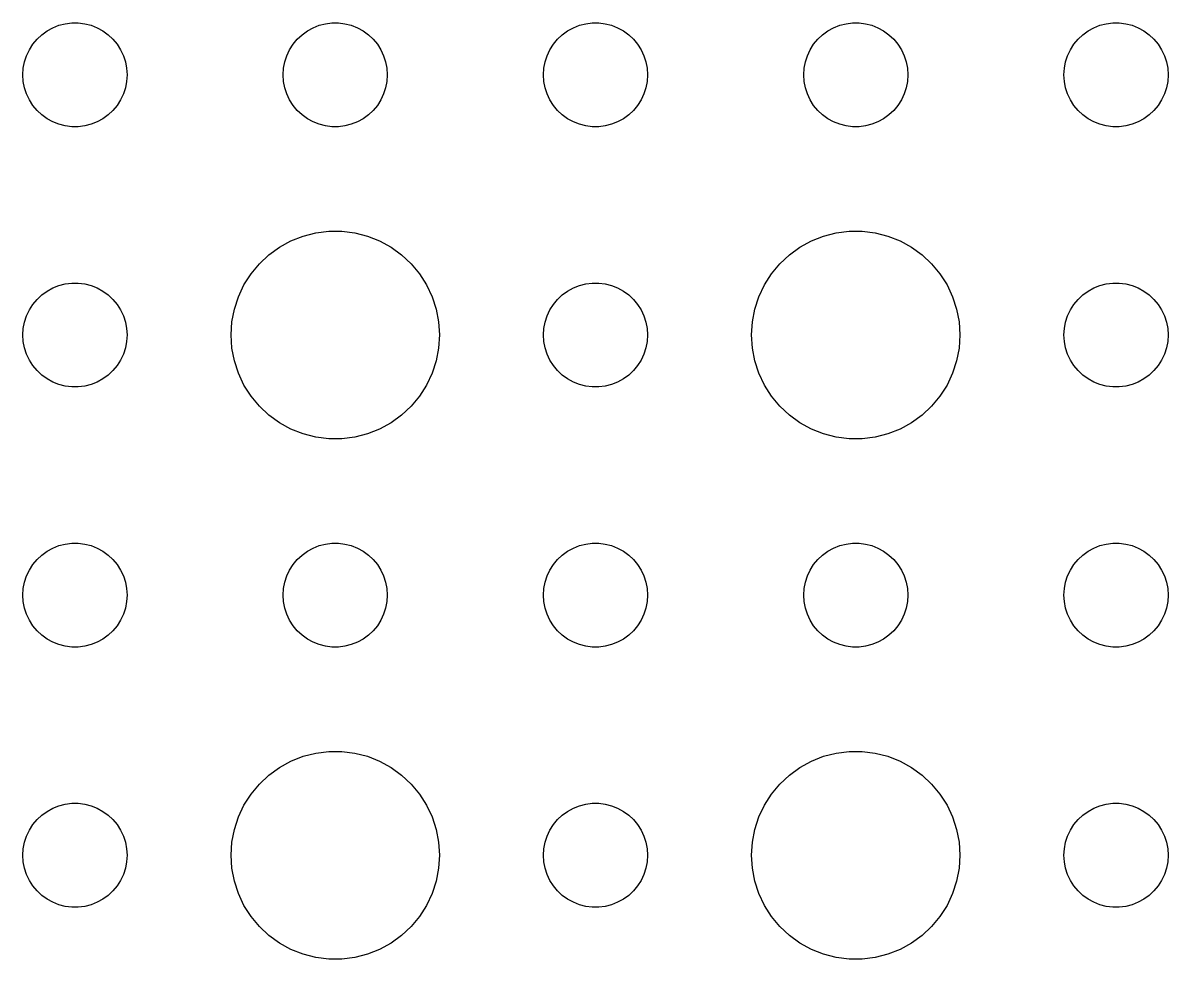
# Model space of a CAD drawing. Header units: metres. Extents: x -134 to 134, y 62 to 166.
# Drawn here: x -1.5 to 31.5, y 111.01 to 138 of the extents above; entities that cross this region are included whole.
import ezdxf

# ---------------------------------------------------------------- set-up
doc = ezdxf.new("R2010")
doc.units = ezdxf.units.M

msp = doc.modelspace()

# ---------------------------------------------------------------- linework, layer by layer
for p, q in [((-0.46352, 137.927), (-0.28107, 137.973)), ((-0.28107, 137.973), (-0.09418, 137.997)), ((-0.09418, 137.997), (0.09418, 137.997)), ((0.09418, 137.997), (0.28107, 137.973)), ((0.28107, 137.973), (0.46352, 137.927)), ((7.03647, 137.927), (7.21892, 137.973)), ((7.21892, 137.973), (7.40581, 137.997)), ((7.40581, 137.997), (7.59418, 137.997)), ((7.59418, 137.997), (7.78107, 137.973)), ((7.78107, 137.973), (7.96352, 137.927)), ((14.5365, 137.927), (14.7189, 137.973)), ((14.7189, 137.973), (14.9058, 137.997)), ((14.9058, 137.997), (15.0942, 137.997)), ((15.0942, 137.997), (15.2811, 137.973)), ((15.2811, 137.973), (15.4635, 137.927)), ((22.0365, 137.927), (22.2189, 137.973)), ((22.2189, 137.973), (22.4058, 137.997)), ((22.4058, 137.997), (22.5942, 137.997)), ((22.5942, 137.997), (22.7811, 137.973)), ((22.7811, 137.973), (22.9635, 137.927)), ((29.5365, 137.927), (29.7189, 137.973)), ((29.7189, 137.973), (29.9058, 137.997)), ((29.9058, 137.997), (30.0942, 137.997)), ((30.0942, 137.997), (30.2811, 137.973)), ((30.2811, 137.973), (30.4635, 137.927)), ((-1.09344, 137.527), (-0.95613, 137.656)), ((-0.95613, 137.656), (-0.80373, 137.766)), ((-0.80373, 137.766), (-0.63866, 137.857)), ((-0.63866, 137.857), (-0.46352, 137.927)), ((0.46352, 137.927), (0.63866, 137.857)), ((0.63866, 137.857), (0.80373, 137.766)), ((0.80373, 137.766), (0.95613, 137.656)), ((0.95613, 137.656), (1.09344, 137.527)), ((6.40654, 137.527), (6.54385, 137.656)), ((6.54385, 137.656), (6.69626, 137.766)), ((6.69626, 137.766), (6.86133, 137.857)), ((6.86133, 137.857), (7.03647, 137.927)), ((7.96352, 137.927), (8.13866, 137.857)), ((8.13866, 137.857), (8.30373, 137.766)), ((8.30373, 137.766), (8.45613, 137.656)), ((8.45613, 137.656), (8.59344, 137.527)), ((13.9065, 137.527), (14.0439, 137.656)), ((14.0439, 137.656), (14.1963, 137.766)), ((14.1963, 137.766), (14.3613, 137.857)), ((14.3613, 137.857), (14.5365, 137.927)), ((15.4635, 137.927), (15.6387, 137.857)), ((15.6387, 137.857), (15.8037, 137.766)), ((15.8037, 137.766), (15.9561, 137.656)), ((15.9561, 137.656), (16.0934, 137.527)), ((21.4065, 137.527), (21.5439, 137.656)), ((21.5439, 137.656), (21.6963, 137.766)), ((21.6963, 137.766), (21.8613, 137.857)), ((21.8613, 137.857), (22.0365, 137.927)), ((22.9635, 137.927), (23.1387, 137.857)), ((23.1387, 137.857), (23.3037, 137.766)), ((23.3037, 137.766), (23.4561, 137.656)), ((23.4561, 137.656), (23.5934, 137.527)), ((28.9065, 137.527), (29.0439, 137.656)), ((29.0439, 137.656), (29.1963, 137.766)), ((29.1963, 137.766), (29.3613, 137.857)), ((29.3613, 137.857), (29.5365, 137.927)), ((30.4635, 137.927), (30.6387, 137.857)), ((30.6387, 137.857), (30.8037, 137.766)), ((30.8037, 137.766), (30.9561, 137.656)), ((30.9561, 137.656), (31.0934, 137.527)), ((-1.31445, 137.223), (-1.21352, 137.382)), ((-1.21352, 137.382), (-1.09344, 137.527)), ((1.09344, 137.527), (1.21352, 137.382)), ((1.21352, 137.382), (1.31445, 137.223)), ((6.18553, 137.223), (6.28647, 137.382)), ((6.28647, 137.382), (6.40654, 137.527)), ((8.59344, 137.527), (8.71352, 137.382)), ((8.71352, 137.382), (8.81445, 137.223)), ((13.6855, 137.223), (13.7865, 137.382)), ((13.7865, 137.382), (13.9065, 137.527)), ((16.0934, 137.527), (16.2135, 137.382)), ((16.2135, 137.382), (16.3145, 137.223)), ((21.1855, 137.223), (21.2865, 137.382)), ((21.2865, 137.382), (21.4065, 137.527)), ((23.5934, 137.527), (23.7135, 137.382)), ((23.7135, 137.382), (23.8145, 137.223)), ((28.6855, 137.223), (28.7865, 137.382)), ((28.7865, 137.382), (28.9065, 137.527)), ((31.0934, 137.527), (31.2135, 137.382)), ((31.2135, 137.382), (31.3145, 137.223)), ((-1.45287, 136.873), (-1.39465, 137.052)), ((-1.39465, 137.052), (-1.31445, 137.223)), ((1.31445, 137.223), (1.39465, 137.052)), ((1.39465, 137.052), (1.45287, 136.873)), ((6.04712, 136.873), (6.10533, 137.052)), ((6.10533, 137.052), (6.18553, 137.223)), ((8.81445, 137.223), (8.89465, 137.052)), ((8.89465, 137.052), (8.95287, 136.873)), ((13.5471, 136.873), (13.6053, 137.052)), ((13.6053, 137.052), (13.6855, 137.223)), ((16.3145, 137.223), (16.3947, 137.052)), ((16.3947, 137.052), (16.4529, 136.873)), ((21.0471, 136.873), (21.1053, 137.052)), ((21.1053, 137.052), (21.1855, 137.223)), ((23.8145, 137.223), (23.8947, 137.052)), ((23.8947, 137.052), (23.9529, 136.873)), ((28.5471, 136.873), (28.6053, 137.052)), ((28.6053, 137.052), (28.6855, 137.223)), ((31.3145, 137.223), (31.3947, 137.052)), ((31.3947, 137.052), (31.4529, 136.873)), ((-1.5, 136.5), (-1.48816, 136.688)), ((-1.48816, 136.688), (-1.45287, 136.873)), ((1.45287, 136.873), (1.48816, 136.688)), ((1.48816, 136.688), (1.5, 136.5)), ((6, 136.5), (6.01183, 136.688)), ((6.01183, 136.688), (6.04712, 136.873)), ((8.95287, 136.873), (8.98816, 136.688)), ((8.98816, 136.688), (9, 136.5)), ((13.5, 136.5), (13.5118, 136.688)), ((13.5118, 136.688), (13.5471, 136.873)), ((16.4529, 136.873), (16.4882, 136.688)), ((16.4882, 136.688), (16.5, 136.5)), ((21, 136.5), (21.0118, 136.688)), ((21.0118, 136.688), (21.0471, 136.873)), ((23.9529, 136.873), (23.9882, 136.688)), ((23.9882, 136.688), (24, 136.5)), ((28.5, 136.5), (28.5118, 136.688)), ((28.5118, 136.688), (28.5471, 136.873)), ((31.4529, 136.873), (31.4882, 136.688)), ((31.4882, 136.688), (31.5, 136.5)), ((-1.48816, 136.312), (-1.5, 136.5)), ((-1.45287, 136.127), (-1.48816, 136.312)), ((1.48816, 136.312), (1.45287, 136.127)), ((1.5, 136.5), (1.48816, 136.312)), ((6.01183, 136.312), (6, 136.5)), ((6.04712, 136.127), (6.01183, 136.312)), ((8.98816, 136.312), (8.95287, 136.127)), ((9, 136.5), (8.98816, 136.312)), ((13.5118, 136.312), (13.5, 136.5)), ((13.5471, 136.127), (13.5118, 136.312)), ((16.4882, 136.312), (16.4529, 136.127)), ((16.5, 136.5), (16.4882, 136.312)), ((21.0118, 136.312), (21, 136.5)), ((21.0471, 136.127), (21.0118, 136.312)), ((23.9882, 136.312), (23.9529, 136.127)), ((24, 136.5), (23.9882, 136.312)), ((28.5118, 136.312), (28.5, 136.5)), ((28.5471, 136.127), (28.5118, 136.312)), ((31.4882, 136.312), (31.4529, 136.127)), ((31.5, 136.5), (31.4882, 136.312)), ((-1.39465, 135.948), (-1.45287, 136.127)), ((1.45287, 136.127), (1.39465, 135.948)), ((6.10533, 135.948), (6.04712, 136.127)), ((8.95287, 136.127), (8.89465, 135.948)), ((13.6053, 135.948), (13.5471, 136.127)), ((16.4529, 136.127), (16.3947, 135.948)), ((21.1053, 135.948), (21.0471, 136.127)), ((23.9529, 136.127), (23.8947, 135.948)), ((28.6053, 135.948), (28.5471, 136.127)), ((31.4529, 136.127), (31.3947, 135.948)), ((-1.31445, 135.777), (-1.39465, 135.948)), ((-1.21352, 135.618), (-1.31445, 135.777)), ((1.31445, 135.777), (1.21352, 135.618)), ((1.39465, 135.948), (1.31445, 135.777)), ((6.18553, 135.777), (6.10533, 135.948)), ((6.28647, 135.618), (6.18553, 135.777)), ((8.81445, 135.777), (8.71352, 135.618)), ((8.89465, 135.948), (8.81445, 135.777)), ((13.6855, 135.777), (13.6053, 135.948)), ((13.7865, 135.618), (13.6855, 135.777)), ((16.3145, 135.777), (16.2135, 135.618)), ((16.3947, 135.948), (16.3145, 135.777)), ((21.1855, 135.777), (21.1053, 135.948)), ((21.2865, 135.618), (21.1855, 135.777)), ((23.8145, 135.777), (23.7135, 135.618)), ((23.8947, 135.948), (23.8145, 135.777)), ((28.6855, 135.777), (28.6053, 135.948)), ((28.7865, 135.618), (28.6855, 135.777)), ((31.3145, 135.777), (31.2135, 135.618)), ((31.3947, 135.948), (31.3145, 135.777)), ((-1.09344, 135.473), (-1.21352, 135.618)), ((-0.95613, 135.344), (-1.09344, 135.473)), ((-0.80373, 135.234), (-0.95613, 135.344)), ((0.95613, 135.344), (0.80373, 135.234)), ((1.09344, 135.473), (0.95613, 135.344)), ((1.21352, 135.618), (1.09344, 135.473)), ((6.40654, 135.473), (6.28647, 135.618)), ((6.54385, 135.344), (6.40654, 135.473)), ((6.69626, 135.234), (6.54385, 135.344)), ((8.45613, 135.344), (8.30373, 135.234)), ((8.59344, 135.473), (8.45613, 135.344)), ((8.71352, 135.618), (8.59344, 135.473)), ((13.9065, 135.473), (13.7865, 135.618)), ((14.0439, 135.344), (13.9065, 135.473)), ((14.1963, 135.234), (14.0439, 135.344)), ((15.9561, 135.344), (15.8037, 135.234)), ((16.0934, 135.473), (15.9561, 135.344)), ((16.2135, 135.618), (16.0934, 135.473)), ((21.4065, 135.473), (21.2865, 135.618)), ((21.5439, 135.344), (21.4065, 135.473)), ((21.6963, 135.234), (21.5439, 135.344)), ((23.4561, 135.344), (23.3037, 135.234)), ((23.5934, 135.473), (23.4561, 135.344)), ((23.7135, 135.618), (23.5934, 135.473)), ((28.9065, 135.473), (28.7865, 135.618)), ((29.0439, 135.344), (28.9065, 135.473)), ((29.1963, 135.234), (29.0439, 135.344)), ((30.9561, 135.344), (30.8037, 135.234)), ((31.0934, 135.473), (30.9561, 135.344)), ((31.2135, 135.618), (31.0934, 135.473)), ((-0.63866, 135.143), (-0.80373, 135.234)), ((-0.46352, 135.073), (-0.63866, 135.143)), ((-0.28107, 135.027), (-0.46352, 135.073)), ((-0.09418, 135.003), (-0.28107, 135.027)), ((0.09418, 135.003), (-0.09418, 135.003)), ((0.28107, 135.027), (0.09418, 135.003)), ((0.46352, 135.073), (0.28107, 135.027)), ((0.63866, 135.143), (0.46352, 135.073)), ((0.80373, 135.234), (0.63866, 135.143)), ((6.86133, 135.143), (6.69626, 135.234)), ((7.03647, 135.073), (6.86133, 135.143)), ((7.21892, 135.027), (7.03647, 135.073)), ((7.40581, 135.003), (7.21892, 135.027)), ((7.59418, 135.003), (7.40581, 135.003)), ((7.78107, 135.027), (7.59418, 135.003)), ((7.96352, 135.073), (7.78107, 135.027)), ((8.13866, 135.143), (7.96352, 135.073)), ((8.30373, 135.234), (8.13866, 135.143)), ((14.3613, 135.143), (14.1963, 135.234)), ((14.5365, 135.073), (14.3613, 135.143)), ((14.7189, 135.027), (14.5365, 135.073)), ((14.9058, 135.003), (14.7189, 135.027)), ((15.0942, 135.003), (14.9058, 135.003)), ((15.2811, 135.027), (15.0942, 135.003)), ((15.4635, 135.073), (15.2811, 135.027)), ((15.6387, 135.143), (15.4635, 135.073)), ((15.8037, 135.234), (15.6387, 135.143)), ((21.8613, 135.143), (21.6963, 135.234)), ((22.0365, 135.073), (21.8613, 135.143)), ((22.2189, 135.027), (22.0365, 135.073)), ((22.4058, 135.003), (22.2189, 135.027)), ((22.5942, 135.003), (22.4058, 135.003)), ((22.7811, 135.027), (22.5942, 135.003)), ((22.9635, 135.073), (22.7811, 135.027)), ((23.1387, 135.143), (22.9635, 135.073)), ((23.3037, 135.234), (23.1387, 135.143)), ((29.3613, 135.143), (29.1963, 135.234)), ((29.5365, 135.073), (29.3613, 135.143)), ((29.7189, 135.027), (29.5365, 135.073)), ((29.9058, 135.003), (29.7189, 135.027)), ((30.0942, 135.003), (29.9058, 135.003)), ((30.2811, 135.027), (30.0942, 135.003)), ((30.4635, 135.073), (30.2811, 135.027)), ((30.6387, 135.143), (30.4635, 135.073)), ((30.8037, 135.234), (30.6387, 135.143)), ((5.89252, 131.533), (6.22266, 131.714)), ((6.22266, 131.714), (6.57294, 131.853)), ((6.57294, 131.853), (6.93785, 131.947)), ((6.93785, 131.947), (7.31161, 131.994)), ((7.31161, 131.994), (7.68837, 131.994)), ((7.68837, 131.994), (8.06213, 131.947)), ((8.06213, 131.947), (8.42705, 131.853)), ((8.42705, 131.853), (8.77733, 131.714)), ((8.77733, 131.714), (9.10747, 131.533)), ((20.8925, 131.533), (21.2227, 131.714)), ((21.2227, 131.714), (21.5729, 131.853)), ((21.5729, 131.853), (21.9379, 131.947)), ((21.9379, 131.947), (22.3116, 131.994)), ((22.3116, 131.994), (22.6884, 131.994)), ((22.6884, 131.994), (23.0621, 131.947)), ((23.0621, 131.947), (23.427, 131.853)), ((23.427, 131.853), (23.7773, 131.714)), ((23.7773, 131.714), (24.1075, 131.533)), ((5.58772, 131.312), (5.89252, 131.533)), ((9.10747, 131.533), (9.41226, 131.312)), ((20.5877, 131.312), (20.8925, 131.533)), ((24.1075, 131.533), (24.4123, 131.312)), ((5.07294, 130.763), (5.31308, 131.054)), ((5.31308, 131.054), (5.58772, 131.312)), ((9.41226, 131.312), (9.6869, 131.054)), ((9.6869, 131.054), (9.92705, 130.763)), ((20.0729, 130.763), (20.3131, 131.054)), ((20.3131, 131.054), (20.5877, 131.312)), ((24.4123, 131.312), (24.6869, 131.054)), ((24.6869, 131.054), (24.927, 130.763)), ((4.87108, 130.445), (5.07294, 130.763)), ((9.92705, 130.763), (10.1289, 130.445)), ((19.8711, 130.445), (20.0729, 130.763)), ((24.927, 130.763), (25.1289, 130.445)), ((-0.80373, 130.266), (-0.63866, 130.357)), ((-0.63866, 130.357), (-0.46352, 130.427)), ((-0.46352, 130.427), (-0.28107, 130.473)), ((-0.28107, 130.473), (-0.09418, 130.497)), ((-0.09418, 130.497), (0.09418, 130.497)), ((0.09418, 130.497), (0.28107, 130.473)), ((0.28107, 130.473), (0.46352, 130.427)), ((0.46352, 130.427), (0.63866, 130.357)), ((0.63866, 130.357), (0.80373, 130.266)), ((4.71066, 130.104), (4.87108, 130.445)), ((10.1289, 130.445), (10.2893, 130.104)), ((14.1963, 130.266), (14.3613, 130.357)), ((14.3613, 130.357), (14.5365, 130.427)), ((14.5365, 130.427), (14.7189, 130.473)), ((14.7189, 130.473), (14.9058, 130.497)), ((14.9058, 130.497), (15.0942, 130.497)), ((15.0942, 130.497), (15.2811, 130.473)), ((15.2811, 130.473), (15.4635, 130.427)), ((15.4635, 130.427), (15.6387, 130.357)), ((15.6387, 130.357), (15.8037, 130.266)), ((19.7107, 130.104), (19.8711, 130.445)), ((25.1289, 130.445), (25.2893, 130.104)), ((29.1963, 130.266), (29.3613, 130.357)), ((29.3613, 130.357), (29.5365, 130.427)), ((29.5365, 130.427), (29.7189, 130.473)), ((29.7189, 130.473), (29.9058, 130.497)), ((29.9058, 130.497), (30.0942, 130.497)), ((30.0942, 130.497), (30.2811, 130.473)), ((30.2811, 130.473), (30.4635, 130.427)), ((30.4635, 130.427), (30.6387, 130.357)), ((30.6387, 130.357), (30.8037, 130.266)), ((-1.21352, 129.882), (-1.09344, 130.027)), ((-1.09344, 130.027), (-0.95613, 130.156)), ((-0.95613, 130.156), (-0.80373, 130.266)), ((0.80373, 130.266), (0.95613, 130.156)), ((0.95613, 130.156), (1.09344, 130.027)), ((1.09344, 130.027), (1.21352, 129.882)), ((4.59424, 129.746), (4.71066, 130.104)), ((10.2893, 130.104), (10.4057, 129.746)), ((13.7865, 129.882), (13.9065, 130.027)), ((13.9065, 130.027), (14.0439, 130.156)), ((14.0439, 130.156), (14.1963, 130.266)), ((15.8037, 130.266), (15.9561, 130.156)), ((15.9561, 130.156), (16.0934, 130.027)), ((16.0934, 130.027), (16.2135, 129.882)), ((19.5942, 129.746), (19.7107, 130.104)), ((25.2893, 130.104), (25.4057, 129.746)), ((28.7865, 129.882), (28.9065, 130.027)), ((28.9065, 130.027), (29.0439, 130.156)), ((29.0439, 130.156), (29.1963, 130.266)), ((30.8037, 130.266), (30.9561, 130.156)), ((30.9561, 130.156), (31.0934, 130.027)), ((31.0934, 130.027), (31.2135, 129.882)), ((-1.39465, 129.552), (-1.31445, 129.723)), ((-1.31445, 129.723), (-1.21352, 129.882)), ((1.21352, 129.882), (1.31445, 129.723)), ((1.31445, 129.723), (1.39465, 129.552)), ((4.52365, 129.376), (4.59424, 129.746)), ((10.4057, 129.746), (10.4763, 129.376)), ((13.6053, 129.552), (13.6855, 129.723)), ((13.6855, 129.723), (13.7865, 129.882)), ((16.2135, 129.882), (16.3145, 129.723)), ((16.3145, 129.723), (16.3947, 129.552)), ((19.5237, 129.376), (19.5942, 129.746)), ((25.4057, 129.746), (25.4763, 129.376)), ((28.6053, 129.552), (28.6855, 129.723)), ((28.6855, 129.723), (28.7865, 129.882)), ((31.2135, 129.882), (31.3145, 129.723)), ((31.3145, 129.723), (31.3947, 129.552)), ((-1.48816, 129.188), (-1.45287, 129.373)), ((-1.45287, 129.373), (-1.39465, 129.552)), ((1.39465, 129.552), (1.45287, 129.373)), ((1.45287, 129.373), (1.48816, 129.188)), ((4.5, 129), (4.52365, 129.376)), ((10.4763, 129.376), (10.5, 129)), ((13.5118, 129.188), (13.5471, 129.373)), ((13.5471, 129.373), (13.6053, 129.552)), ((16.3947, 129.552), (16.4529, 129.373)), ((16.4529, 129.373), (16.4882, 129.188)), ((19.5, 129), (19.5237, 129.376)), ((25.4763, 129.376), (25.5, 129)), ((28.5118, 129.188), (28.5471, 129.373)), ((28.5471, 129.373), (28.6053, 129.552)), ((31.3947, 129.552), (31.4529, 129.373)), ((31.4529, 129.373), (31.4882, 129.188)), ((-1.5, 129), (-1.48816, 129.188)), ((1.48816, 129.188), (1.5, 129)), ((13.5, 129), (13.5118, 129.188)), ((16.4882, 129.188), (16.5, 129)), ((28.5, 129), (28.5118, 129.188)), ((31.4882, 129.188), (31.5, 129)), ((-1.48816, 128.812), (-1.5, 129)), ((-1.45287, 128.627), (-1.48816, 128.812)), ((1.48816, 128.812), (1.45287, 128.627)), ((1.5, 129), (1.48816, 128.812)), ((4.52365, 128.624), (4.5, 129)), ((10.5, 129), (10.4763, 128.624)), ((13.5118, 128.812), (13.5, 129)), ((13.5471, 128.627), (13.5118, 128.812)), ((16.4882, 128.812), (16.4529, 128.627)), ((16.5, 129), (16.4882, 128.812)), ((19.5237, 128.624), (19.5, 129)), ((25.5, 129), (25.4763, 128.624)), ((28.5118, 128.812), (28.5, 129)), ((28.5471, 128.627), (28.5118, 128.812)), ((31.4882, 128.812), (31.4529, 128.627)), ((31.5, 129), (31.4882, 128.812)), ((-1.39465, 128.448), (-1.45287, 128.627)), ((-1.31445, 128.277), (-1.39465, 128.448)), ((1.39465, 128.448), (1.31445, 128.277)), ((1.45287, 128.627), (1.39465, 128.448)), ((4.59424, 128.254), (4.52365, 128.624)), ((10.4763, 128.624), (10.4057, 128.254)), ((13.6053, 128.448), (13.5471, 128.627)), ((13.6855, 128.277), (13.6053, 128.448)), ((16.3947, 128.448), (16.3145, 128.277)), ((16.4529, 128.627), (16.3947, 128.448)), ((19.5942, 128.254), (19.5237, 128.624)), ((25.4763, 128.624), (25.4057, 128.254)), ((28.6053, 128.448), (28.5471, 128.627)), ((28.6855, 128.277), (28.6053, 128.448)), ((31.3947, 128.448), (31.3145, 128.277)), ((31.4529, 128.627), (31.3947, 128.448)), ((-1.21352, 128.118), (-1.31445, 128.277)), ((-1.09344, 127.973), (-1.21352, 128.118)), ((1.21352, 128.118), (1.09344, 127.973)), ((1.31445, 128.277), (1.21352, 128.118)), ((4.71066, 127.896), (4.59424, 128.254)), ((10.4057, 128.254), (10.2893, 127.896)), ((13.7865, 128.118), (13.6855, 128.277)), ((13.9065, 127.973), (13.7865, 128.118)), ((16.2135, 128.118), (16.0934, 127.973)), ((16.3145, 128.277), (16.2135, 128.118)), ((19.7107, 127.896), (19.5942, 128.254)), ((25.4057, 128.254), (25.2893, 127.896)), ((28.7865, 128.118), (28.6855, 128.277)), ((28.9065, 127.973), (28.7865, 128.118)), ((31.2135, 128.118), (31.0934, 127.973)), ((31.3145, 128.277), (31.2135, 128.118)), ((-0.95613, 127.844), (-1.09344, 127.973)), ((-0.80373, 127.734), (-0.95613, 127.844)), ((-0.63866, 127.643), (-0.80373, 127.734)), ((0.80373, 127.734), (0.63866, 127.643)), ((0.95613, 127.844), (0.80373, 127.734)), ((1.09344, 127.973), (0.95613, 127.844)), ((4.87108, 127.555), (4.71066, 127.896)), ((10.2893, 127.896), (10.1289, 127.555)), ((14.0439, 127.844), (13.9065, 127.973)), ((14.1963, 127.734), (14.0439, 127.844)), ((14.3613, 127.643), (14.1963, 127.734)), ((15.8037, 127.734), (15.6387, 127.643)), ((15.9561, 127.844), (15.8037, 127.734)), ((16.0934, 127.973), (15.9561, 127.844)), ((19.8711, 127.555), (19.7107, 127.896)), ((25.2893, 127.896), (25.1289, 127.555)), ((29.0439, 127.844), (28.9065, 127.973)), ((29.1963, 127.734), (29.0439, 127.844)), ((29.3613, 127.643), (29.1963, 127.734)), ((30.8037, 127.734), (30.6387, 127.643)), ((30.9561, 127.844), (30.8037, 127.734)), ((31.0934, 127.973), (30.9561, 127.844)), ((-0.46352, 127.573), (-0.63866, 127.643)), ((-0.28107, 127.527), (-0.46352, 127.573)), ((-0.09418, 127.503), (-0.28107, 127.527)), ((0.09418, 127.503), (-0.09418, 127.503)), ((0.28107, 127.527), (0.09418, 127.503)), ((0.46352, 127.573), (0.28107, 127.527)), ((0.63866, 127.643), (0.46352, 127.573)), ((5.07294, 127.237), (4.87108, 127.555)), ((10.1289, 127.555), (9.92705, 127.237)), ((14.5365, 127.573), (14.3613, 127.643)), ((14.7189, 127.527), (14.5365, 127.573)), ((14.9058, 127.503), (14.7189, 127.527)), ((15.0942, 127.503), (14.9058, 127.503)), ((15.2811, 127.527), (15.0942, 127.503)), ((15.4635, 127.573), (15.2811, 127.527)), ((15.6387, 127.643), (15.4635, 127.573)), ((20.0729, 127.237), (19.8711, 127.555)), ((25.1289, 127.555), (24.927, 127.237)), ((29.5365, 127.573), (29.3613, 127.643)), ((29.7189, 127.527), (29.5365, 127.573)), ((29.9058, 127.503), (29.7189, 127.527)), ((30.0942, 127.503), (29.9058, 127.503)), ((30.2811, 127.527), (30.0942, 127.503)), ((30.4635, 127.573), (30.2811, 127.527)), ((30.6387, 127.643), (30.4635, 127.573)), ((5.31308, 126.946), (5.07294, 127.237)), ((9.92705, 127.237), (9.6869, 126.946)), ((20.3131, 126.946), (20.0729, 127.237)), ((24.927, 127.237), (24.6869, 126.946)), ((5.58772, 126.688), (5.31308, 126.946)), ((9.6869, 126.946), (9.41226, 126.688)), ((20.5877, 126.688), (20.3131, 126.946)), ((24.6869, 126.946), (24.4123, 126.688)), ((5.89252, 126.467), (5.58772, 126.688)), ((6.22266, 126.286), (5.89252, 126.467)), ((9.10747, 126.467), (8.77733, 126.286)), ((9.41226, 126.688), (9.10747, 126.467)), ((20.8925, 126.467), (20.5877, 126.688)), ((21.2227, 126.286), (20.8925, 126.467)), ((24.1075, 126.467), (23.7773, 126.286)), ((24.4123, 126.688), (24.1075, 126.467)), ((6.57294, 126.147), (6.22266, 126.286)), ((6.93785, 126.053), (6.57294, 126.147)), ((8.42705, 126.147), (8.06213, 126.053)), ((8.77733, 126.286), (8.42705, 126.147)), ((21.5729, 126.147), (21.2227, 126.286)), ((21.9379, 126.053), (21.5729, 126.147)), ((23.427, 126.147), (23.0621, 126.053)), ((23.7773, 126.286), (23.427, 126.147)), ((7.31161, 126.006), (6.93785, 126.053)), ((7.68837, 126.006), (7.31161, 126.006)), ((8.06213, 126.053), (7.68837, 126.006)), ((22.3116, 126.006), (21.9379, 126.053)), ((22.6884, 126.006), (22.3116, 126.006)), ((23.0621, 126.053), (22.6884, 126.006)), ((-0.95613, 122.656), (-0.80373, 122.766)), ((-0.80373, 122.766), (-0.63866, 122.857)), ((-0.63866, 122.857), (-0.46352, 122.927)), ((-0.46352, 122.927), (-0.28107, 122.973)), ((-0.28107, 122.973), (-0.09418, 122.997)), ((-0.09418, 122.997), (0.09418, 122.997)), ((0.09418, 122.997), (0.28107, 122.973)), ((0.28107, 122.973), (0.46352, 122.927)), ((0.46352, 122.927), (0.63866, 122.857)), ((0.63866, 122.857), (0.80373, 122.766)), ((0.80373, 122.766), (0.95613, 122.656)), ((6.54385, 122.656), (6.69626, 122.766)), ((6.69626, 122.766), (6.86133, 122.857)), ((6.86133, 122.857), (7.03647, 122.927)), ((7.03647, 122.927), (7.21892, 122.973)), ((7.21892, 122.973), (7.40581, 122.997)), ((7.40581, 122.997), (7.59418, 122.997)), ((7.59418, 122.997), (7.78107, 122.973)), ((7.78107, 122.973), (7.96352, 122.927)), ((7.96352, 122.927), (8.13866, 122.857)), ((8.13866, 122.857), (8.30373, 122.766)), ((8.30373, 122.766), (8.45613, 122.656)), ((14.0439, 122.656), (14.1963, 122.766)), ((14.1963, 122.766), (14.3613, 122.857)), ((14.3613, 122.857), (14.5365, 122.927)), ((14.5365, 122.927), (14.7189, 122.973)), ((14.7189, 122.973), (14.9058, 122.997)), ((14.9058, 122.997), (15.0942, 122.997)), ((15.0942, 122.997), (15.2811, 122.973)), ((15.2811, 122.973), (15.4635, 122.927)), ((15.4635, 122.927), (15.6387, 122.857)), ((15.6387, 122.857), (15.8037, 122.766)), ((15.8037, 122.766), (15.9561, 122.656)), ((21.5439, 122.656), (21.6963, 122.766)), ((21.6963, 122.766), (21.8613, 122.857)), ((21.8613, 122.857), (22.0365, 122.927)), ((22.0365, 122.927), (22.2189, 122.973)), ((22.2189, 122.973), (22.4058, 122.997)), ((22.4058, 122.997), (22.5942, 122.997)), ((22.5942, 122.997), (22.7811, 122.973)), ((22.7811, 122.973), (22.9635, 122.927)), ((22.9635, 122.927), (23.1387, 122.857)), ((23.1387, 122.857), (23.3037, 122.766)), ((23.3037, 122.766), (23.4561, 122.656)), ((29.0439, 122.656), (29.1963, 122.766)), ((29.1963, 122.766), (29.3613, 122.857)), ((29.3613, 122.857), (29.5365, 122.927)), ((29.5365, 122.927), (29.7189, 122.973)), ((29.7189, 122.973), (29.9058, 122.997)), ((29.9058, 122.997), (30.0942, 122.997)), ((30.0942, 122.997), (30.2811, 122.973)), ((30.2811, 122.973), (30.4635, 122.927)), ((30.4635, 122.927), (30.6387, 122.857)), ((30.6387, 122.857), (30.8037, 122.766)), ((30.8037, 122.766), (30.9561, 122.656)), ((-1.21352, 122.382), (-1.09344, 122.527)), ((-1.09344, 122.527), (-0.95613, 122.656)), ((0.95613, 122.656), (1.09344, 122.527)), ((1.09344, 122.527), (1.21352, 122.382)), ((6.28647, 122.382), (6.40654, 122.527)), ((6.40654, 122.527), (6.54385, 122.656)), ((8.45613, 122.656), (8.59344, 122.527)), ((8.59344, 122.527), (8.71352, 122.382)), ((13.7865, 122.382), (13.9065, 122.527)), ((13.9065, 122.527), (14.0439, 122.656)), ((15.9561, 122.656), (16.0934, 122.527)), ((16.0934, 122.527), (16.2135, 122.382)), ((21.2865, 122.382), (21.4065, 122.527)), ((21.4065, 122.527), (21.5439, 122.656)), ((23.4561, 122.656), (23.5934, 122.527)), ((23.5934, 122.527), (23.7135, 122.382)), ((28.7865, 122.382), (28.9065, 122.527)), ((28.9065, 122.527), (29.0439, 122.656)), ((30.9561, 122.656), (31.0934, 122.527)), ((31.0934, 122.527), (31.2135, 122.382)), ((-1.39465, 122.052), (-1.31445, 122.223)), ((-1.31445, 122.223), (-1.21352, 122.382)), ((1.21352, 122.382), (1.31445, 122.223)), ((1.31445, 122.223), (1.39465, 122.052)), ((6.10533, 122.052), (6.18553, 122.223)), ((6.18553, 122.223), (6.28647, 122.382)), ((8.71352, 122.382), (8.81445, 122.223)), ((8.81445, 122.223), (8.89465, 122.052)), ((13.6053, 122.052), (13.6855, 122.223)), ((13.6855, 122.223), (13.7865, 122.382)), ((16.2135, 122.382), (16.3145, 122.223)), ((16.3145, 122.223), (16.3947, 122.052)), ((21.1053, 122.052), (21.1855, 122.223)), ((21.1855, 122.223), (21.2865, 122.382)), ((23.7135, 122.382), (23.8145, 122.223)), ((23.8145, 122.223), (23.8947, 122.052)), ((28.6053, 122.052), (28.6855, 122.223)), ((28.6855, 122.223), (28.7865, 122.382)), ((31.2135, 122.382), (31.3145, 122.223)), ((31.3145, 122.223), (31.3947, 122.052)), ((-1.48816, 121.688), (-1.45287, 121.873)), ((-1.45287, 121.873), (-1.39465, 122.052)), ((1.39465, 122.052), (1.45287, 121.873)), ((1.45287, 121.873), (1.48816, 121.688)), ((6.01183, 121.688), (6.04712, 121.873)), ((6.04712, 121.873), (6.10533, 122.052)), ((8.89465, 122.052), (8.95287, 121.873)), ((8.95287, 121.873), (8.98816, 121.688)), ((13.5118, 121.688), (13.5471, 121.873)), ((13.5471, 121.873), (13.6053, 122.052)), ((16.3947, 122.052), (16.4529, 121.873)), ((16.4529, 121.873), (16.4882, 121.688)), ((21.0118, 121.688), (21.0471, 121.873)), ((21.0471, 121.873), (21.1053, 122.052)), ((23.8947, 122.052), (23.9529, 121.873)), ((23.9529, 121.873), (23.9882, 121.688)), ((28.5118, 121.688), (28.5471, 121.873)), ((28.5471, 121.873), (28.6053, 122.052)), ((31.3947, 122.052), (31.4529, 121.873)), ((31.4529, 121.873), (31.4882, 121.688)), ((-1.5, 121.5), (-1.48816, 121.688)), ((-1.48816, 121.312), (-1.5, 121.5)), ((1.48816, 121.688), (1.5, 121.5)), ((1.5, 121.5), (1.48816, 121.312)), ((6, 121.5), (6.01183, 121.688)), ((6.01183, 121.312), (6, 121.5)), ((8.98816, 121.688), (9, 121.5)), ((9, 121.5), (8.98816, 121.312)), ((13.5, 121.5), (13.5118, 121.688)), ((13.5118, 121.312), (13.5, 121.5)), ((16.4882, 121.688), (16.5, 121.5)), ((16.5, 121.5), (16.4882, 121.312)), ((21, 121.5), (21.0118, 121.688)), ((21.0118, 121.312), (21, 121.5)), ((23.9882, 121.688), (24, 121.5)), ((24, 121.5), (23.9882, 121.312)), ((28.5, 121.5), (28.5118, 121.688)), ((28.5118, 121.312), (28.5, 121.5)), ((31.4882, 121.688), (31.5, 121.5)), ((31.5, 121.5), (31.4882, 121.312)), ((-1.45287, 121.127), (-1.48816, 121.312)), ((-1.39465, 120.948), (-1.45287, 121.127)), ((1.45287, 121.127), (1.39465, 120.948)), ((1.48816, 121.312), (1.45287, 121.127)), ((6.04712, 121.127), (6.01183, 121.312)), ((6.10533, 120.948), (6.04712, 121.127)), ((8.95287, 121.127), (8.89465, 120.948)), ((8.98816, 121.312), (8.95287, 121.127)), ((13.5471, 121.127), (13.5118, 121.312)), ((13.6053, 120.948), (13.5471, 121.127)), ((16.4529, 121.127), (16.3947, 120.948)), ((16.4882, 121.312), (16.4529, 121.127)), ((21.0471, 121.127), (21.0118, 121.312)), ((21.1053, 120.948), (21.0471, 121.127)), ((23.9529, 121.127), (23.8947, 120.948)), ((23.9882, 121.312), (23.9529, 121.127)), ((28.5471, 121.127), (28.5118, 121.312)), ((28.6053, 120.948), (28.5471, 121.127)), ((31.4529, 121.127), (31.3947, 120.948)), ((31.4882, 121.312), (31.4529, 121.127)), ((-1.31445, 120.777), (-1.39465, 120.948)), ((1.39465, 120.948), (1.31445, 120.777)), ((6.18553, 120.777), (6.10533, 120.948)), ((8.89465, 120.948), (8.81445, 120.777)), ((13.6855, 120.777), (13.6053, 120.948)), ((16.3947, 120.948), (16.3145, 120.777)), ((21.1855, 120.777), (21.1053, 120.948)), ((23.8947, 120.948), (23.8145, 120.777)), ((28.6855, 120.777), (28.6053, 120.948)), ((31.3947, 120.948), (31.3145, 120.777)), ((-1.21352, 120.618), (-1.31445, 120.777)), ((-1.09344, 120.473), (-1.21352, 120.618)), ((-0.95613, 120.344), (-1.09344, 120.473)), ((1.09344, 120.473), (0.95613, 120.344)), ((1.21352, 120.618), (1.09344, 120.473)), ((1.31445, 120.777), (1.21352, 120.618)), ((6.28647, 120.618), (6.18553, 120.777)), ((6.40654, 120.473), (6.28647, 120.618)), ((6.54385, 120.344), (6.40654, 120.473)), ((8.59344, 120.473), (8.45613, 120.344)), ((8.71352, 120.618), (8.59344, 120.473)), ((8.81445, 120.777), (8.71352, 120.618)), ((13.7865, 120.618), (13.6855, 120.777)), ((13.9065, 120.473), (13.7865, 120.618)), ((14.0439, 120.344), (13.9065, 120.473)), ((16.0934, 120.473), (15.9561, 120.344)), ((16.2135, 120.618), (16.0934, 120.473)), ((16.3145, 120.777), (16.2135, 120.618)), ((21.2865, 120.618), (21.1855, 120.777)), ((21.4065, 120.473), (21.2865, 120.618)), ((21.5439, 120.344), (21.4065, 120.473)), ((23.5934, 120.473), (23.4561, 120.344)), ((23.7135, 120.618), (23.5934, 120.473)), ((23.8145, 120.777), (23.7135, 120.618)), ((28.7865, 120.618), (28.6855, 120.777)), ((28.9065, 120.473), (28.7865, 120.618)), ((29.0439, 120.344), (28.9065, 120.473)), ((31.0934, 120.473), (30.9561, 120.344)), ((31.2135, 120.618), (31.0934, 120.473)), ((31.3145, 120.777), (31.2135, 120.618)), ((-0.80373, 120.234), (-0.95613, 120.344)), ((-0.63866, 120.143), (-0.80373, 120.234)), ((-0.46352, 120.073), (-0.63866, 120.143)), ((0.63866, 120.143), (0.46352, 120.073)), ((0.80373, 120.234), (0.63866, 120.143)), ((0.95613, 120.344), (0.80373, 120.234)), ((6.69626, 120.234), (6.54385, 120.344)), ((6.86133, 120.143), (6.69626, 120.234)), ((7.03647, 120.073), (6.86133, 120.143)), ((8.13866, 120.143), (7.96352, 120.073)), ((8.30373, 120.234), (8.13866, 120.143)), ((8.45613, 120.344), (8.30373, 120.234)), ((14.1963, 120.234), (14.0439, 120.344)), ((14.3613, 120.143), (14.1963, 120.234)), ((14.5365, 120.073), (14.3613, 120.143)), ((15.6387, 120.143), (15.4635, 120.073)), ((15.8037, 120.234), (15.6387, 120.143)), ((15.9561, 120.344), (15.8037, 120.234)), ((21.6963, 120.234), (21.5439, 120.344)), ((21.8613, 120.143), (21.6963, 120.234)), ((22.0365, 120.073), (21.8613, 120.143)), ((23.1387, 120.143), (22.9635, 120.073)), ((23.3037, 120.234), (23.1387, 120.143)), ((23.4561, 120.344), (23.3037, 120.234)), ((29.1963, 120.234), (29.0439, 120.344)), ((29.3613, 120.143), (29.1963, 120.234)), ((29.5365, 120.073), (29.3613, 120.143)), ((30.6387, 120.143), (30.4635, 120.073)), ((30.8037, 120.234), (30.6387, 120.143)), ((30.9561, 120.344), (30.8037, 120.234)), ((-0.28107, 120.027), (-0.46352, 120.073)), ((-0.09418, 120.003), (-0.28107, 120.027)), ((0.09418, 120.003), (-0.09418, 120.003)), ((0.28107, 120.027), (0.09418, 120.003)), ((0.46352, 120.073), (0.28107, 120.027)), ((7.21892, 120.027), (7.03647, 120.073)), ((7.40581, 120.003), (7.21892, 120.027)), ((7.59418, 120.003), (7.40581, 120.003)), ((7.78107, 120.027), (7.59418, 120.003)), ((7.96352, 120.073), (7.78107, 120.027)), ((14.7189, 120.027), (14.5365, 120.073)), ((14.9058, 120.003), (14.7189, 120.027)), ((15.0942, 120.003), (14.9058, 120.003)), ((15.2811, 120.027), (15.0942, 120.003)), ((15.4635, 120.073), (15.2811, 120.027)), ((22.2189, 120.027), (22.0365, 120.073)), ((22.4058, 120.003), (22.2189, 120.027)), ((22.5942, 120.003), (22.4058, 120.003)), ((22.7811, 120.027), (22.5942, 120.003)), ((22.9635, 120.073), (22.7811, 120.027)), ((29.7189, 120.027), (29.5365, 120.073)), ((29.9058, 120.003), (29.7189, 120.027)), ((30.0942, 120.003), (29.9058, 120.003)), ((30.2811, 120.027), (30.0942, 120.003)), ((30.4635, 120.073), (30.2811, 120.027)), ((6.22266, 116.714), (6.57294, 116.853)), ((6.57294, 116.853), (6.93785, 116.947)), ((6.93785, 116.947), (7.31161, 116.994)), ((7.31161, 116.994), (7.68837, 116.994)), ((7.68837, 116.994), (8.06213, 116.947)), ((8.06213, 116.947), (8.42705, 116.853)), ((8.42705, 116.853), (8.77733, 116.714)), ((21.2227, 116.714), (21.5729, 116.853)), ((21.5729, 116.853), (21.9379, 116.947)), ((21.9379, 116.947), (22.3116, 116.994)), ((22.3116, 116.994), (22.6884, 116.994)), ((22.6884, 116.994), (23.0621, 116.947)), ((23.0621, 116.947), (23.427, 116.853)), ((23.427, 116.853), (23.7773, 116.714)), ((5.58772, 116.312), (5.89252, 116.533)), ((5.89252, 116.533), (6.22266, 116.714)), ((8.77733, 116.714), (9.10747, 116.533)), ((9.10747, 116.533), (9.41226, 116.312)), ((20.5877, 116.312), (20.8925, 116.533)), ((20.8925, 116.533), (21.2227, 116.714)), ((23.7773, 116.714), (24.1075, 116.533)), ((24.1075, 116.533), (24.4123, 116.312)), ((5.31308, 116.054), (5.58772, 116.312)), ((9.41226, 116.312), (9.6869, 116.054)), ((20.3131, 116.054), (20.5877, 116.312)), ((24.4123, 116.312), (24.6869, 116.054)), ((5.07294, 115.763), (5.31308, 116.054)), ((9.6869, 116.054), (9.92705, 115.763)), ((20.0729, 115.763), (20.3131, 116.054)), ((24.6869, 116.054), (24.927, 115.763)), ((4.87108, 115.445), (5.07294, 115.763)), ((9.92705, 115.763), (10.1289, 115.445)), ((19.8711, 115.445), (20.0729, 115.763)), ((24.927, 115.763), (25.1289, 115.445)), ((-0.95613, 115.156), (-0.80373, 115.266)), ((-0.80373, 115.266), (-0.63866, 115.357)), ((-0.63866, 115.357), (-0.46352, 115.427)), ((-0.46352, 115.427), (-0.28107, 115.473)), ((-0.28107, 115.473), (-0.09418, 115.497)), ((-0.09418, 115.497), (0.09418, 115.497)), ((0.09418, 115.497), (0.28107, 115.473)), ((0.28107, 115.473), (0.46352, 115.427)), ((0.46352, 115.427), (0.63866, 115.357)), ((0.63866, 115.357), (0.80373, 115.266)), ((0.80373, 115.266), (0.95613, 115.156)), ((4.71066, 115.104), (4.87108, 115.445)), ((10.1289, 115.445), (10.2893, 115.104)), ((14.0439, 115.156), (14.1963, 115.266)), ((14.1963, 115.266), (14.3613, 115.357)), ((14.3613, 115.357), (14.5365, 115.427)), ((14.5365, 115.427), (14.7189, 115.473)), ((14.7189, 115.473), (14.9058, 115.497)), ((14.9058, 115.497), (15.0942, 115.497)), ((15.0942, 115.497), (15.2811, 115.473)), ((15.2811, 115.473), (15.4635, 115.427)), ((15.4635, 115.427), (15.6387, 115.357)), ((15.6387, 115.357), (15.8037, 115.266)), ((15.8037, 115.266), (15.9561, 115.156)), ((19.7107, 115.104), (19.8711, 115.445)), ((25.1289, 115.445), (25.2893, 115.104)), ((29.0439, 115.156), (29.1963, 115.266)), ((29.1963, 115.266), (29.3613, 115.357)), ((29.3613, 115.357), (29.5365, 115.427)), ((29.5365, 115.427), (29.7189, 115.473)), ((29.7189, 115.473), (29.9058, 115.497)), ((29.9058, 115.497), (30.0942, 115.497)), ((30.0942, 115.497), (30.2811, 115.473)), ((30.2811, 115.473), (30.4635, 115.427)), ((30.4635, 115.427), (30.6387, 115.357)), ((30.6387, 115.357), (30.8037, 115.266)), ((30.8037, 115.266), (30.9561, 115.156)), ((-1.31445, 114.723), (-1.21352, 114.882)), ((-1.21352, 114.882), (-1.09344, 115.027)), ((-1.09344, 115.027), (-0.95613, 115.156)), ((0.95613, 115.156), (1.09344, 115.027)), ((1.09344, 115.027), (1.21352, 114.882)), ((1.21352, 114.882), (1.31445, 114.723)), ((4.59424, 114.746), (4.71066, 115.104)), ((10.2893, 115.104), (10.4057, 114.746)), ((13.6855, 114.723), (13.7865, 114.882)), ((13.7865, 114.882), (13.9065, 115.027)), ((13.9065, 115.027), (14.0439, 115.156)), ((15.9561, 115.156), (16.0934, 115.027)), ((16.0934, 115.027), (16.2135, 114.882)), ((16.2135, 114.882), (16.3145, 114.723)), ((19.5942, 114.746), (19.7107, 115.104)), ((25.2893, 115.104), (25.4057, 114.746)), ((28.6855, 114.723), (28.7865, 114.882)), ((28.7865, 114.882), (28.9065, 115.027)), ((28.9065, 115.027), (29.0439, 115.156)), ((30.9561, 115.156), (31.0934, 115.027)), ((31.0934, 115.027), (31.2135, 114.882)), ((31.2135, 114.882), (31.3145, 114.723)), ((-1.45287, 114.373), (-1.39465, 114.552)), ((-1.39465, 114.552), (-1.31445, 114.723)), ((1.31445, 114.723), (1.39465, 114.552)), ((1.39465, 114.552), (1.45287, 114.373)), ((4.52365, 114.376), (4.59424, 114.746)), ((10.4057, 114.746), (10.4763, 114.376)), ((13.5471, 114.373), (13.6053, 114.552)), ((13.6053, 114.552), (13.6855, 114.723)), ((16.3145, 114.723), (16.3947, 114.552)), ((16.3947, 114.552), (16.4529, 114.373)), ((19.5237, 114.376), (19.5942, 114.746)), ((25.4057, 114.746), (25.4763, 114.376)), ((28.5471, 114.373), (28.6053, 114.552)), ((28.6053, 114.552), (28.6855, 114.723)), ((31.3145, 114.723), (31.3947, 114.552)), ((31.3947, 114.552), (31.4529, 114.373)), ((-1.5, 114), (-1.48816, 114.188)), ((-1.48816, 114.188), (-1.45287, 114.373)), ((1.45287, 114.373), (1.48816, 114.188)), ((1.48816, 114.188), (1.5, 114)), ((4.5, 114), (4.52365, 114.376)), ((10.4763, 114.376), (10.5, 114)), ((13.5, 114), (13.5118, 114.188)), ((13.5118, 114.188), (13.5471, 114.373)), ((16.4529, 114.373), (16.4882, 114.188)), ((16.4882, 114.188), (16.5, 114)), ((19.5, 114), (19.5237, 114.376)), ((25.4763, 114.376), (25.5, 114)), ((28.5, 114), (28.5118, 114.188)), ((28.5118, 114.188), (28.5471, 114.373)), ((31.4529, 114.373), (31.4882, 114.188)), ((31.4882, 114.188), (31.5, 114)), ((-1.48816, 113.812), (-1.5, 114)), ((1.5, 114), (1.48816, 113.812)), ((4.52365, 113.624), (4.5, 114)), ((10.5, 114), (10.4763, 113.624)), ((13.5118, 113.812), (13.5, 114)), ((16.5, 114), (16.4882, 113.812)), ((19.5237, 113.624), (19.5, 114)), ((25.5, 114), (25.4763, 113.624)), ((28.5118, 113.812), (28.5, 114)), ((31.5, 114), (31.4882, 113.812)), ((-1.45287, 113.627), (-1.48816, 113.812)), ((-1.39465, 113.448), (-1.45287, 113.627)), ((1.45287, 113.627), (1.39465, 113.448)), ((1.48816, 113.812), (1.45287, 113.627)), ((4.59424, 113.254), (4.52365, 113.624)), ((10.4763, 113.624), (10.4057, 113.254)), ((13.5471, 113.627), (13.5118, 113.812)), ((13.6053, 113.448), (13.5471, 113.627)), ((16.4529, 113.627), (16.3947, 113.448)), ((16.4882, 113.812), (16.4529, 113.627)), ((19.5942, 113.254), (19.5237, 113.624)), ((25.4763, 113.624), (25.4057, 113.254)), ((28.5471, 113.627), (28.5118, 113.812)), ((28.6053, 113.448), (28.5471, 113.627)), ((31.4529, 113.627), (31.3947, 113.448)), ((31.4882, 113.812), (31.4529, 113.627)), ((-1.31445, 113.277), (-1.39465, 113.448)), ((-1.21352, 113.118), (-1.31445, 113.277)), ((1.31445, 113.277), (1.21352, 113.118)), ((1.39465, 113.448), (1.31445, 113.277)), ((4.71066, 112.896), (4.59424, 113.254)), ((10.4057, 113.254), (10.2893, 112.896)), ((13.6855, 113.277), (13.6053, 113.448)), ((13.7865, 113.118), (13.6855, 113.277)), ((16.3145, 113.277), (16.2135, 113.118)), ((16.3947, 113.448), (16.3145, 113.277)), ((19.7107, 112.896), (19.5942, 113.254)), ((25.4057, 113.254), (25.2893, 112.896)), ((28.6855, 113.277), (28.6053, 113.448)), ((28.7865, 113.118), (28.6855, 113.277)), ((31.3145, 113.277), (31.2135, 113.118)), ((31.3947, 113.448), (31.3145, 113.277)), ((-1.09344, 112.973), (-1.21352, 113.118)), ((-0.95613, 112.844), (-1.09344, 112.973)), ((1.09344, 112.973), (0.95613, 112.844)), ((1.21352, 113.118), (1.09344, 112.973)), ((4.87108, 112.555), (4.71066, 112.896)), ((10.2893, 112.896), (10.1289, 112.555)), ((13.9065, 112.973), (13.7865, 113.118)), ((14.0439, 112.844), (13.9065, 112.973)), ((16.0934, 112.973), (15.9561, 112.844)), ((16.2135, 113.118), (16.0934, 112.973)), ((19.8711, 112.555), (19.7107, 112.896)), ((25.2893, 112.896), (25.1289, 112.555)), ((28.9065, 112.973), (28.7865, 113.118)), ((29.0439, 112.844), (28.9065, 112.973)), ((31.0934, 112.973), (30.9561, 112.844)), ((31.2135, 113.118), (31.0934, 112.973)), ((-0.80373, 112.734), (-0.95613, 112.844)), ((-0.63866, 112.643), (-0.80373, 112.734)), ((-0.46352, 112.573), (-0.63866, 112.643)), ((-0.28107, 112.527), (-0.46352, 112.573)), ((0.46352, 112.573), (0.28107, 112.527)), ((0.63866, 112.643), (0.46352, 112.573)), ((0.80373, 112.734), (0.63866, 112.643)), ((0.95613, 112.844), (0.80373, 112.734)), ((5.07294, 112.237), (4.87108, 112.555)), ((10.1289, 112.555), (9.92705, 112.237)), ((14.1963, 112.734), (14.0439, 112.844)), ((14.3613, 112.643), (14.1963, 112.734)), ((14.5365, 112.573), (14.3613, 112.643)), ((14.7189, 112.527), (14.5365, 112.573)), ((15.4635, 112.573), (15.2811, 112.527)), ((15.6387, 112.643), (15.4635, 112.573)), ((15.8037, 112.734), (15.6387, 112.643)), ((15.9561, 112.844), (15.8037, 112.734)), ((20.0729, 112.237), (19.8711, 112.555)), ((25.1289, 112.555), (24.927, 112.237)), ((29.1963, 112.734), (29.0439, 112.844)), ((29.3613, 112.643), (29.1963, 112.734)), ((29.5365, 112.573), (29.3613, 112.643)), ((29.7189, 112.527), (29.5365, 112.573)), ((30.4635, 112.573), (30.2811, 112.527)), ((30.6387, 112.643), (30.4635, 112.573)), ((30.8037, 112.734), (30.6387, 112.643)), ((30.9561, 112.844), (30.8037, 112.734)), ((-0.09418, 112.503), (-0.28107, 112.527)), ((0.09418, 112.503), (-0.09418, 112.503)), ((0.28107, 112.527), (0.09418, 112.503)), ((5.31308, 111.946), (5.07294, 112.237)), ((9.92705, 112.237), (9.6869, 111.946)), ((14.9058, 112.503), (14.7189, 112.527)), ((15.0942, 112.503), (14.9058, 112.503)), ((15.2811, 112.527), (15.0942, 112.503)), ((20.3131, 111.946), (20.0729, 112.237)), ((24.927, 112.237), (24.6869, 111.946)), ((29.9058, 112.503), (29.7189, 112.527)), ((30.0942, 112.503), (29.9058, 112.503)), ((30.2811, 112.527), (30.0942, 112.503)), ((5.58772, 111.688), (5.31308, 111.946)), ((9.6869, 111.946), (9.41226, 111.688)), ((20.5877, 111.688), (20.3131, 111.946)), ((24.6869, 111.946), (24.4123, 111.688)), ((5.89252, 111.467), (5.58772, 111.688)), ((9.41226, 111.688), (9.10747, 111.467)), ((20.8925, 111.467), (20.5877, 111.688)), ((24.4123, 111.688), (24.1075, 111.467)), ((6.22266, 111.286), (5.89252, 111.467)), ((6.57294, 111.147), (6.22266, 111.286)), ((8.77733, 111.286), (8.42705, 111.147)), ((9.10747, 111.467), (8.77733, 111.286)), ((21.2227, 111.286), (20.8925, 111.467)), ((21.5729, 111.147), (21.2227, 111.286)), ((23.7773, 111.286), (23.427, 111.147)), ((24.1075, 111.467), (23.7773, 111.286)), ((6.93785, 111.053), (6.57294, 111.147)), ((7.31161, 111.006), (6.93785, 111.053)), ((7.68837, 111.006), (7.31161, 111.006)), ((8.06213, 111.053), (7.68837, 111.006)), ((8.42705, 111.147), (8.06213, 111.053)), ((21.9379, 111.053), (21.5729, 111.147)), ((22.3116, 111.006), (21.9379, 111.053)), ((22.6884, 111.006), (22.3116, 111.006)), ((23.0621, 111.053), (22.6884, 111.006)), ((23.427, 111.147), (23.0621, 111.053))]:
    msp.add_line(p, q)

doc.saveas('drawing.dxf')
